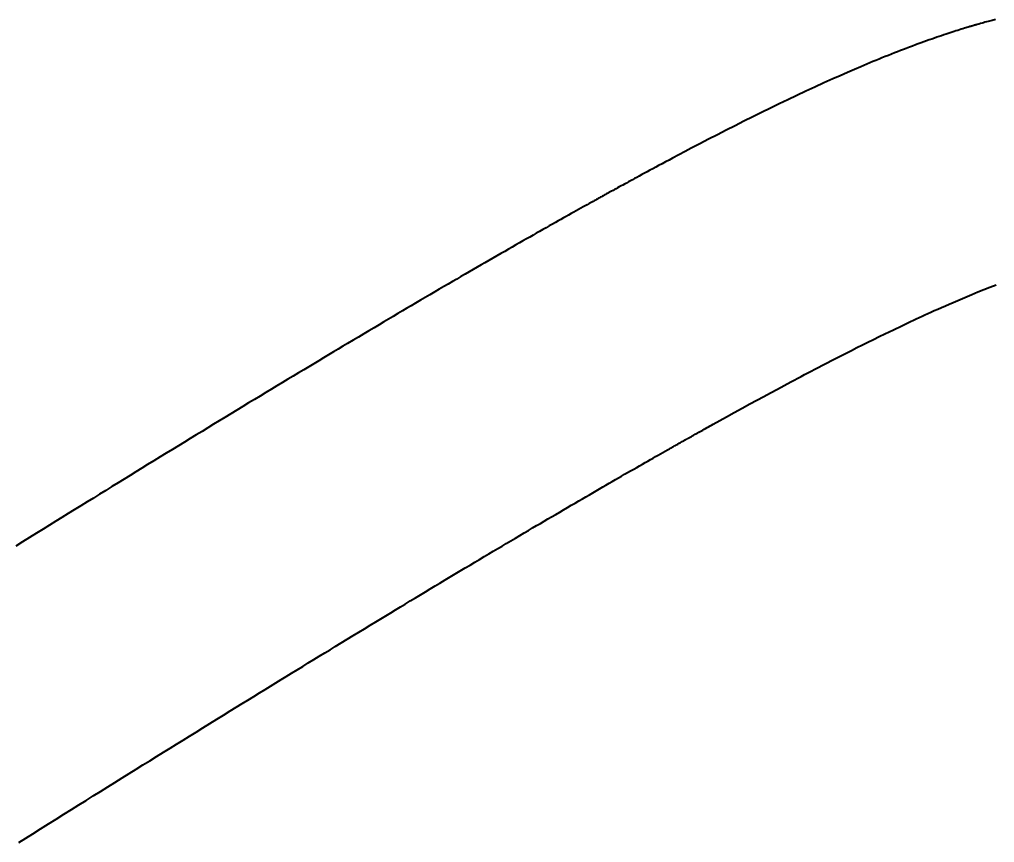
# Model space of a CAD drawing. Header units: millimetres. Extents: x 15 to 415, y 5 to 292.
# Drawn here: x 76.37 to 86.89, y 240.95 to 249.84 of the extents above; entities that cross this region are included whole.
import ezdxf

# ---------------------------------------------------------------- set-up
doc = ezdxf.new("R2010")
doc.units = ezdxf.units.MM
doc.layers.add('Geometries', color=7, linetype='Continuous')

msp = doc.modelspace()

# ---------------------------------------------------------------- linework, layer by layer
at = {"layer": 'Geometries', "linetype": 'Continuous', "lineweight": 40, "flags": 128}
for points in [[(86.902, 249.8361), (86.891, 249.8332), (86.8794, 249.8301), (86.8664, 249.8266), (86.8526, 249.823), (86.838, 249.819), (86.8225, 249.8148), (86.8063, 249.8104), (86.7892, 249.8056), (86.7739, 249.8014), (86.758, 249.7969), (86.7415, 249.7923), (86.7244, 249.7874), (86.7066, 249.7823), (86.6986, 249.7799), (86.6907, 249.7776), (86.6834, 249.7755), (86.6768, 249.7736), (86.6707, 249.7718), (86.6654, 249.7702), (86.6608, 249.7689), (86.6567, 249.7677), (86.6533, 249.7666), (86.6504, 249.7658), (86.6482, 249.7651), (86.6466, 249.7647), (86.6452, 249.7643), (86.6439, 249.7638), (86.6382, 249.7622), (86.6328, 249.7606), (86.6272, 249.7589), (86.6173, 249.7559), (86.6066, 249.7527), (86.5951, 249.7492), (86.5828, 249.7454), (86.5697, 249.7414), (86.5522, 249.736), (86.5342, 249.7304), (86.5155, 249.7246), (86.4963, 249.7185), (86.4764, 249.7122), (86.4563, 249.7057), (86.4355, 249.699), (86.4141, 249.6921), (86.3921, 249.6848), (86.369, 249.6772), (86.3453, 249.6693), (86.3208, 249.661), (86.2957, 249.6525), (86.2699, 249.6436), (86.2434, 249.6345), (86.2162, 249.625), (86.1883, 249.6151), (86.1597, 249.605), (86.1303, 249.5945), (86.1002, 249.5836), (86.0693, 249.5723), (86.0383, 249.5609), (86.0065, 249.549), (85.9739, 249.5368), (85.9405, 249.5242), (85.9101, 249.5126), (85.879, 249.5006), (85.8473, 249.4883), (85.8149, 249.4756), (85.7818, 249.4626), (85.748, 249.4492), (85.7136, 249.4354), (85.6784, 249.4212), (85.6463, 249.4081), (85.6136, 249.3947), (85.5804, 249.381), (85.5472, 249.3672), (85.5139, 249.3533), (85.4485, 249.3257), (85.383, 249.2977), (85.3049, 249.2639), (85.2267, 249.2296), (85.1484, 249.1948), (85.0516, 249.1511), (84.9546, 249.1068), (84.8576, 249.0619), (84.7607, 249.0164), (84.6638, 248.9704), (84.5687, 248.9247), (84.4738, 248.8786), (84.3791, 248.8322), (84.2846, 248.7854), (84.1885, 248.7375), (84.0928, 248.6892), (83.9974, 248.6408), (83.9026, 248.5923), (83.8082, 248.5437), (83.7145, 248.495), (83.6214, 248.4463), (83.5537, 248.4108), (83.4864, 248.3753), (83.4195, 248.3398), (83.3806, 248.3191), (83.3425, 248.2988), (83.3052, 248.2789), (83.2687, 248.2593), (83.2368, 248.2422), (83.2055, 248.2255), (83.175, 248.209), (83.1452, 248.1929), (83.1161, 248.1772), (83.0876, 248.1618), (83.0599, 248.1468), (83.033, 248.1322), (83.0094, 248.1194), (82.9865, 248.107), (82.9642, 248.0948), (82.9425, 248.083), (82.9214, 248.0715), (82.9013, 248.0605), (82.8818, 248.0498), (82.8629, 248.0395), (82.8446, 248.0295), (82.8266, 248.0196), (82.8093, 248.0101), (82.7926, 248.0009), (82.7765, 247.9921), (82.7611, 247.9836), (82.7464, 247.9755), (82.7324, 247.9678), (82.7189, 247.9604), (82.7061, 247.9533), (82.694, 247.9466), (82.6826, 247.9403), (82.6718, 247.9344), (82.6615, 247.9287), (82.6518, 247.9233), (82.6427, 247.9183), (82.6337, 247.9133), (82.6251, 247.9085), (82.6161, 247.9036), (82.6068, 247.8984), (82.597, 247.893), (82.5869, 247.8874), (82.5742, 247.8803), (82.5609, 247.8729), (82.547, 247.8652), (82.5325, 247.8572), (82.5175, 247.8489), (82.4974, 247.8377), (82.4768, 247.8262), (82.4557, 247.8144), (82.431, 247.8007), (82.4057, 247.7865), (82.3796, 247.772), (82.3529, 247.757), (82.3254, 247.7416), (82.2973, 247.7258), (82.27, 247.7105), (82.2422, 247.6949), (82.2137, 247.6788), (82.1845, 247.6624), (82.1546, 247.6456), (82.1222, 247.6273), (82.0891, 247.6086), (82.0552, 247.5894), (82.0205, 247.5697), (81.985, 247.5496), (81.9487, 247.529), (81.9138, 247.5091), (81.8781, 247.4888), (81.8417, 247.4681), (81.8046, 247.4469), (81.7667, 247.4253), (81.7281, 247.4032), (81.6887, 247.3806), (81.6485, 247.3576), (81.6076, 247.3341), (81.5659, 247.3101), (81.5241, 247.2861), (81.4816, 247.2616), (81.4383, 247.2366), (81.3942, 247.2111), (81.3527, 247.1872), (81.3105, 247.1628), (81.2677, 247.1379), (81.2241, 247.1127), (81.1798, 247.0869), (81.1357, 247.0612), (81.0908, 247.0351), (81.0451, 247.0085), (80.9988, 246.9815), (80.9508, 246.9534), (80.902, 246.9249), (80.8524, 246.8959), (80.802, 246.8663), (80.7509, 246.8363), (80.6989, 246.8058), (80.6461, 246.7747), (80.5992, 246.7471), (80.5517, 246.7192), (80.5036, 246.6907), (80.4548, 246.6619), (80.4054, 246.6327), (80.3552, 246.603), (80.3044, 246.573), (80.253, 246.5424), (80.1983, 246.51), (80.1429, 246.4771), (80.0867, 246.4437), (80.0298, 246.4098), (79.972, 246.3754), (79.9135, 246.3404), (79.8627, 246.3102), (79.8114, 246.2795), (79.7595, 246.2484), (79.707, 246.217), (79.6539, 246.1852), (79.6011, 246.1535), (79.5477, 246.1215), (79.4937, 246.0891), (79.4391, 246.0562), (79.3828, 246.0223), (79.3258, 245.988), (79.2681, 245.9533), (79.2098, 245.9181), (79.1508, 245.8825), (79.0911, 245.8464), (79.0308, 245.8099), (78.9697, 245.773), (78.908, 245.7356), (78.8455, 245.6977), (78.7823, 245.6594), (78.7185, 245.6206), (78.6538, 245.5814), (78.5885, 245.5416), (78.528, 245.5048), (78.4668, 245.4675), (78.405, 245.4299), (78.3425, 245.3918), (78.2794, 245.3533), (78.2157, 245.3143), (78.1519, 245.2754), (78.0876, 245.236), (78.0225, 245.1962), (77.9568, 245.156), (77.8905, 245.1153), (77.8234, 245.0742), (77.7557, 245.0326), (77.693, 244.9941), (77.6298, 244.9553), (77.5659, 244.916), (77.5015, 244.8764), (77.4364, 244.8363), (77.3708, 244.7959), (77.3045, 244.7551), (77.2377, 244.7138), (77.1702, 244.6722), (77.1021, 244.6302), (77.0334, 244.5877), (76.964, 244.5448), (76.8981, 244.504), (76.8315, 244.4628), (76.7644, 244.4213), (76.6967, 244.3793), (76.6284, 244.337), (76.5553, 244.2917), (76.4815, 244.2459), (76.4071, 244.1997), (76.332, 244.1531)], [(76.3653, 240.9548), (76.4411, 241.0023), (76.5163, 241.0494), (76.6012, 241.1026), (76.6853, 241.1552), (76.7687, 241.2074), (76.8513, 241.259), (76.9331, 241.3101), (77.0126, 241.3598), (77.0915, 241.4091), (77.1696, 241.4578), (77.247, 241.5061), (77.3253, 241.5549), (77.4028, 241.6032), (77.4796, 241.651), (77.5556, 241.6983), (77.631, 241.7452), (77.7056, 241.7916), (77.7795, 241.8375), (77.8527, 241.883), (77.9252, 241.928), (77.997, 241.9726), (78.0682, 242.0167), (78.1386, 242.0604), (78.2084, 242.1036), (78.2775, 242.1464), (78.3528, 242.193), (78.4273, 242.239), (78.501, 242.2846), (78.5739, 242.3296), (78.646, 242.3741), (78.7107, 242.414), (78.7747, 242.4535), (78.8381, 242.4926), (78.9009, 242.5312), (78.9631, 242.5695), (79.0247, 242.6074), (79.0823, 242.6428), (79.1393, 242.6778), (79.1958, 242.7125), (79.2518, 242.7469), (79.3073, 242.7809), (79.3686, 242.8185), (79.4293, 242.8557), (79.4894, 242.8924), (79.5488, 242.9288), (79.6077, 242.9648), (79.6659, 243.0004), (79.7236, 243.0356), (79.7806, 243.0704), (79.8451, 243.1097), (79.9089, 243.1486), (79.9718, 243.1869), (80.0341, 243.2248), (80.0956, 243.2622), (80.1564, 243.2991), (80.2164, 243.3356), (80.2708, 243.3686), (80.3247, 243.4012), (80.3779, 243.4334), (80.4306, 243.4653), (80.4827, 243.4968), (80.5342, 243.528), (80.5897, 243.5615), (80.6446, 243.5946), (80.6988, 243.6273), (80.7524, 243.6596), (80.8053, 243.6914), (80.8576, 243.7229), (80.9092, 243.7539), (80.9653, 243.7876), (81.0206, 243.8208), (81.0752, 243.8535), (81.129, 243.8857), (81.1822, 243.9175), (81.2345, 243.9488), (81.2862, 243.9797), (81.3372, 244.0101), (81.3875, 244.0401), (81.4371, 244.0696), (81.4851, 244.0982), (81.5325, 244.1264), (81.5793, 244.1542), (81.6254, 244.1815), (81.6745, 244.2106), (81.7228, 244.2393), (81.7705, 244.2675), (81.8174, 244.2952), (81.8636, 244.3225), (81.9091, 244.3494), (81.9514, 244.3743), (81.9931, 244.3988), (82.0342, 244.423), (82.0746, 244.4468), (82.1145, 244.4702), (82.1584, 244.496), (82.2015, 244.5212), (82.2439, 244.5461), (82.2856, 244.5705), (82.3266, 244.5944), (82.367, 244.618), (82.4066, 244.6411), (82.4456, 244.6638), (82.4839, 244.6861), (82.5216, 244.7081), (82.5586, 244.7296), (82.595, 244.7507), (82.6307, 244.7714), (82.6658, 244.7917), (82.7003, 244.8117), (82.7341, 244.8313), (82.7689, 244.8514), (82.8031, 244.8711), (82.8366, 244.8904), (82.8695, 244.9093), (82.9017, 244.9279), (82.9333, 244.946), (82.9669, 244.9654), (82.9998, 244.9843), (83.032, 245.0027), (83.0635, 245.0208), (83.0943, 245.0384), (83.1238, 245.0552), (83.1526, 245.0717), (83.1808, 245.0878), (83.2083, 245.1035), (83.2358, 245.1191), (83.2625, 245.1343), (83.2886, 245.1491), (83.314, 245.1636), (83.3387, 245.1776), (83.3628, 245.1913), (83.3863, 245.2046), (83.3947, 245.2093), (83.4031, 245.2141), (83.4113, 245.2187), (83.4196, 245.2234), (83.4283, 245.2284), (83.4376, 245.2336), (83.4494, 245.2403), (83.4619, 245.2473), (83.4752, 245.2549), (83.4894, 245.2628), (83.5004, 245.2691), (83.5119, 245.2756), (83.5239, 245.2823), (83.5296, 245.2855), (83.5355, 245.2889), (83.5415, 245.2922), (83.5473, 245.2955), (83.5526, 245.2985), (83.558, 245.3015), (83.5628, 245.3042), (83.5669, 245.3066), (83.5705, 245.3086), (83.5735, 245.3102), (83.5758, 245.3115), (83.5776, 245.3125), (83.5787, 245.3132), (83.5816, 245.3148), (83.5852, 245.3168), (83.5896, 245.3193), (83.5947, 245.3222), (83.6005, 245.3254), (83.6071, 245.3292), (83.6145, 245.3333), (83.6225, 245.3378), (83.6318, 245.343), (83.6418, 245.3486), (83.6526, 245.3547), (83.6643, 245.3612), (83.6767, 245.3682), (83.6899, 245.3756), (83.7026, 245.3827), (83.7159, 245.3901), (83.7298, 245.3979), (83.7444, 245.406), (83.7595, 245.4145), (83.7754, 245.4233), (83.7908, 245.432), (83.8068, 245.4409), (83.8231, 245.45), (83.8394, 245.459), (83.8556, 245.468), (83.9279, 245.5082), (83.9999, 245.548), (84.0851, 245.595), (84.1698, 245.6416), (84.254, 245.6876), (84.3287, 245.7283), (84.403, 245.7686), (84.4768, 245.8085), (84.5501, 245.8479), (84.623, 245.8869), (84.6953, 245.9255), (84.7324, 245.9452), (84.7693, 245.9648), (84.8061, 245.9842), (84.8428, 246.0036), (84.8793, 246.0228), (84.9157, 246.0419), (84.9524, 246.0611), (84.9897, 246.0805), (85.0373, 246.1053), (85.0856, 246.1304), (85.1348, 246.1557), (85.1846, 246.1813), (85.2351, 246.2072), (85.2922, 246.2362), (85.35, 246.2655), (85.4085, 246.295), (85.4677, 246.3246), (85.5273, 246.3543), (85.5875, 246.3841), (85.6481, 246.4139), (85.7092, 246.4437), (85.8009, 246.488), (85.8931, 246.5321), (85.9857, 246.5758), (86.0169, 246.5904), (86.0482, 246.605), (86.0794, 246.6195), (86.1107, 246.6339), (86.1419, 246.6482), (86.1732, 246.6625), (86.2051, 246.677), (86.2431, 246.6942), (86.282, 246.7117), (86.3217, 246.7294), (86.3622, 246.7473), (86.4033, 246.7653), (86.4451, 246.7835), (86.4951, 246.8051), (86.5458, 246.8267), (86.5972, 246.8483), (86.6491, 246.8699), (86.7133, 246.8963), (86.7781, 246.9224), (86.8433, 246.9482), (86.9086, 246.9736)]]:
    msp.add_lwpolyline(points, dxfattribs=at)

doc.saveas('drawing.dxf')
